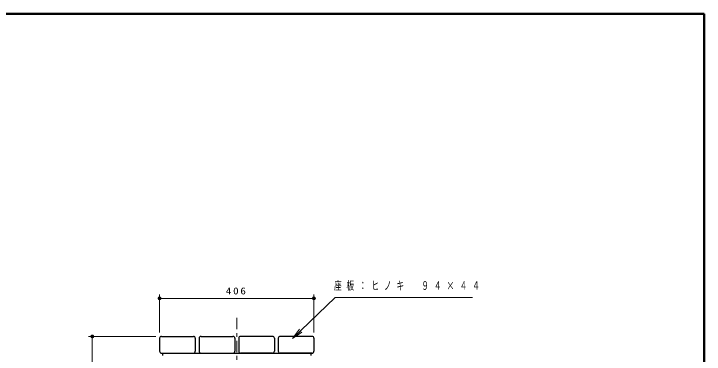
# Model space of a CAD drawing. Units: millimetres on the paper, scale 1:10. Extents: x -365 to 0, y 0 to 257.
# Drawn here: x -181.6 to 0, y 167.6 to 257 of the extents above; entities that cross this region are included whole.
import ezdxf

# ---------------------------------------------------------------- set-up
doc = ezdxf.new("R2010")
doc.units = ezdxf.units.MM
doc.linetypes.add('USER2', pattern=[6, 3, -1, 1, -1])
doc.layers.add('LY_1', color=7, linetype='Continuous', lineweight=25)
doc.layers.add('LY_2', color=7, linetype='Continuous', lineweight=13)
doc.styles.add('ＭＳ ゴシック', font='')
doc.styles.get('ＭＳ ゴシック').set_extended_font_data('MS Gothic')

# ---------------------------------------------------------------- blocks, each defined once
blk = doc.blocks.new('filled_dot')
at = {"color": 0, "linetype": 'Continuous', "lineweight": -2, "const_width": 1.25}
blk.add_lwpolyline([(-0.625, 0, 1), (0.625, 0, 1)], format="xyb", close=True, dxfattribs=at)

msp = doc.modelspace()

# ---------------------------------------------------------------- linework, layer by layer
at = {"layer": 'LY_1', "lineweight": 13}
for p, q in [((-143.239, 173.254), (-143.239, 183.254)), ((-143.239, 182.254), (-102.639, 182.254)), ((-102.639, 173.254), (-102.639, 183.254)), ((-108.296, 171.685), (-106.476, 174.122)), ((-108.296, 171.685), (-106.13, 173.761)), ((-105.784, 173.4), (-108.296, 171.685)), ((-144.239, 172.254), (-161.939, 172.254)), ((-160.939, 132.254), (-160.939, 172.254))]:
    msp.add_line(p, q, dxfattribs=at)
at = {"layer": 'LY_1', "linetype": 'USER2', "lineweight": 13}
msp.add_line((-122.939, 177.131), (-122.939, 89.553), dxfattribs=at)
at = {"layer": 'LY_1'}
for p, q in [((-143.239, 171.754), (-143.239, 168.354)), ((-142.739, 172.254), (-134.339, 172.254)), ((-133.839, 171.754), (-133.839, 168.354)), ((-132.839, 171.754), (-132.839, 168.354)), ((-132.339, 172.254), (-123.939, 172.254)), ((-123.439, 171.754), (-123.439, 168.354)), ((-122.439, 171.754), (-122.439, 168.354)), ((-113.539, 172.254), (-121.939, 172.254)), ((-113.039, 171.754), (-113.039, 168.354)), ((-112.039, 171.754), (-112.039, 168.354)), ((-103.139, 172.254), (-111.539, 172.254)), ((-102.639, 171.754), (-102.639, 168.354)), ((-142.739, 167.854), (-134.339, 167.854)), ((-142.689, 167.854), (-102.939, 167.854)), ((-142.439, 167.854), (-142.439, 167.254)), ((-132.339, 167.854), (-123.939, 167.854)), ((-113.539, 167.854), (-121.939, 167.854)), ((-103.139, 167.854), (-111.539, 167.854)), ((-103.439, 167.854), (-103.439, 167.254))]:
    msp.add_line(p, q, dxfattribs=at)
at = {"layer": 'LY_1', "lineweight": 13}
msp.add_lwpolyline([(-108.296, 171.685), (-97.044, 182.473), (-60.915, 182.473)], dxfattribs=at)
at = {"layer": 'LY_1'}
for centre, start, end in [((-142.739, 171.754), 90, 180), ((-134.339, 171.754), 0, 90), ((-132.339, 171.754), 90, 180), ((-123.939, 171.754), 0, 90), ((-121.939, 171.754), 90, 180), ((-113.539, 171.754), 360, 90), ((-111.539, 171.754), 90, 180), ((-103.139, 171.754), 360, 90), ((-142.739, 168.354), 179.99999, 270), ((-134.339, 168.354), 270, 0), ((-132.339, 168.354), 179.99999, 270), ((-123.939, 168.354), 270, 0), ((-121.939, 168.354), 180, 270), ((-113.539, 168.354), 270, 0.00001), ((-111.539, 168.354), 180, 270), ((-103.139, 168.354), 270, 0.00001)]:
    msp.add_arc(centre, 0.5, start, end, dxfattribs=at)
at = {"layer": 'LY_2', "lineweight": 50}
for p, q in [((0, 257), (-365, 257)), ((0, 0), (0, 257))]:
    msp.add_line(p, q, dxfattribs=at)

# ---------------------------------------------------------------- block references
at = {"layer": 'LY_1', "lineweight": 13, "xscale": 0.4, "yscale": 0.4}
msp.add_blockref('filled_dot', (-143.239, 182.254), dxfattribs=at)
for p, rotation in [((-102.639, 182.254), 180), ((-160.939, 172.254), 270)]:
    msp.add_blockref('filled_dot', p, dxfattribs=dict(at, rotation=rotation))

# ---------------------------------------------------------------- texts
at = {"layer": 'LY_1', "style": 'ＭＳ ゴシック'}
for s, insert, char_height, attachment_point in [('\\T1.64;\\W0.65;座板：ヒノキ\u3000９４×４４', (-97.356, 185.473), 2.199, 4), ('\\T1.33;\\W1.15;406', (-122.939, 183.254), 1.833, 8)]:
    msp.add_mtext(s, dxfattribs=dict(at, insert=insert, char_height=char_height, attachment_point=attachment_point))

doc.saveas('drawing.dxf')
